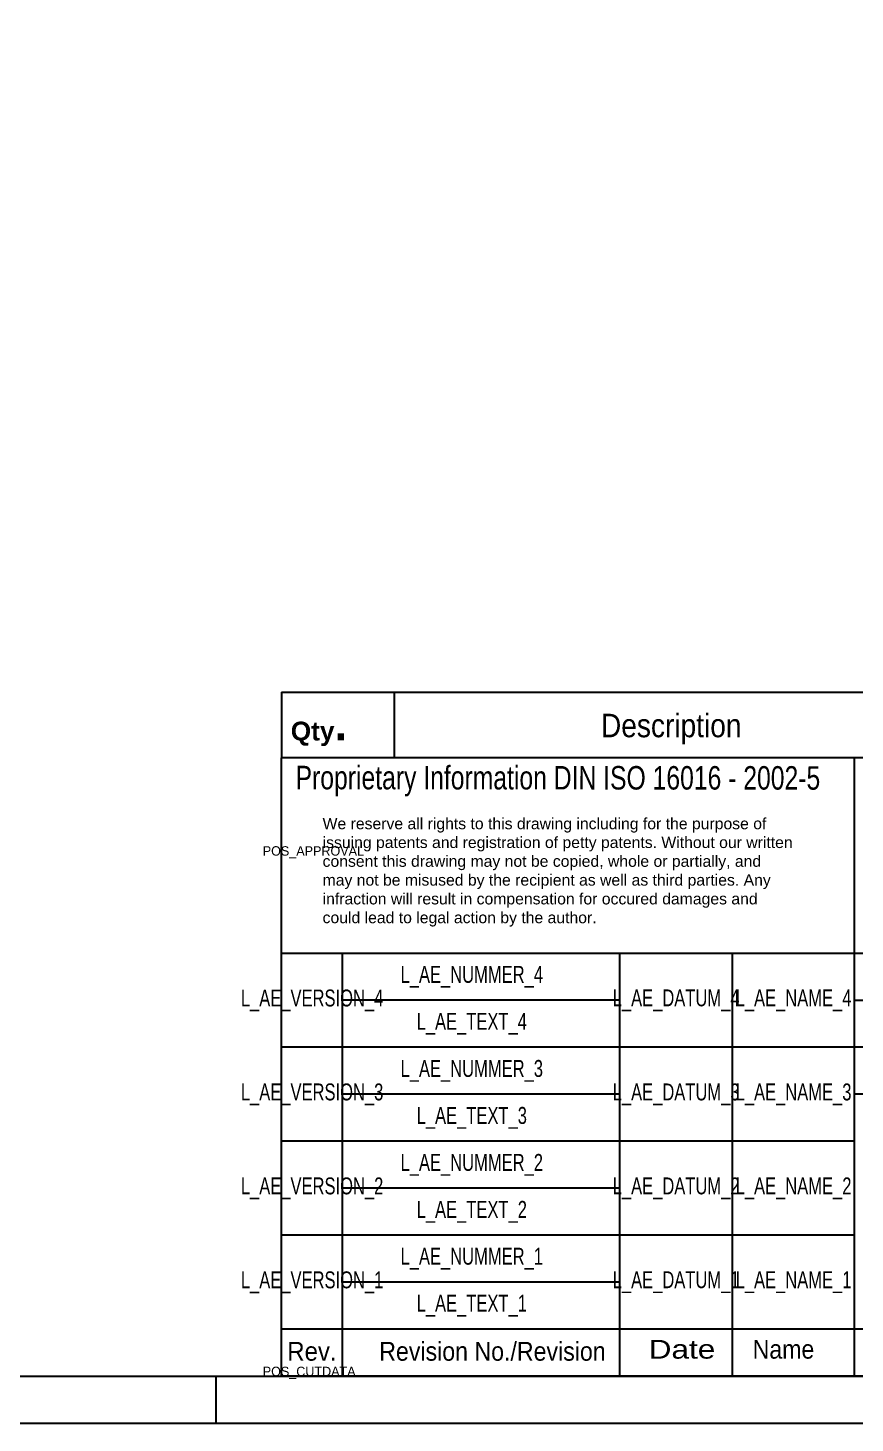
# Model space of a CAD drawing. Header units: millimetres. Extents: x -5 to 415, y -5 to 292.
# Drawn here: x 205 to 293.1, y -5 to 143.5 of the extents above; entities that cross this region are included whole.
import ezdxf
from ezdxf.enums import TextEntityAlignment as Align

# ---------------------------------------------------------------- set-up
doc = ezdxf.new("R2010")
doc.units = ezdxf.units.MM
doc.header["$LTSCALE"] = 2
doc.layers.add('FRAME51', color=7, linetype='Continuous')
doc.styles.add('Arial', font='arial.ttf')

msp = doc.modelspace()

# ---------------------------------------------------------------- linework, layer by layer
at = {"layer": 'FRAME51', "color": 4, "linetype": 'Continuous'}
for p, q in [((232, 72.8), (410, 72.8)), ((232, 0), (410, 0))]:
    msp.add_line(p, q, dxfattribs=at)
at = {"layer": 'FRAME51'}
for p, q in [((232, 72.8), (232, 65.8)), ((410, 65.8), (232, 65.8)), ((232, 0), (232, 65.8)), ((340, 45), (232, 45)), ((293, 40), (330, 40)), ((290, 35), (232, 35)), ((293, 25), (232, 25)), ((293, 15), (232, 15)), ((410, 5), (232, 5)), ((410, 0), (232, 0))]:
    msp.add_line(p, q, dxfattribs=at)
at = {"layer": 'FRAME51', "color": 7, "linetype": 'Continuous'}
for p, q in [((244, 72.8), (244, 65.8)), ((293, 0), (293, 65.8)), ((238.5, 0), (238.5, 45)), ((268, 0), (268, 45)), ((280, 0), (280, 45)), ((268, 40), (238.5, 40)), ((340, 35), (290, 35)), ((268, 30), (238.5, 30)), ((340, 30), (293, 30)), ((268, 20), (238.5, 20)), ((268, 10), (238.5, 10))]:
    msp.add_line(p, q, dxfattribs=at)
at = {"layer": 'FRAME51', "color": 3, "linetype": 'Continuous'}
msp.add_line((225, 0), (225, -5), dxfattribs=at)
at = {"layer": 'FRAME51', "color": 4}
msp.add_line((232, 0), (410, 0), dxfattribs=at)
at = {"layer": 'FRAME51', "color": 7, "linetype": 'Continuous'}
msp.add_lwpolyline([(415, -5), (415, 292), (-5, 292), (-5, -5)], close=True, dxfattribs=at)
at = {"layer": 'FRAME51', "color": 4}
msp.add_lwpolyline([(410, 65.8), (410, 287), (0, 287), (0, 0), (232, 0)], dxfattribs=at)

# ---------------------------------------------------------------- texts
at = {"layer": 'FRAME51', "color": 5, "linetype": 'Continuous', "style": 'Arial'}
for s, height, width, p, p2 in [('Description', 2.5, 0.856413, (266, 68), (280.96, 68)), ('Rev.', 2, 0.913857, (232.61, 1.64), (237.86, 1.64)), ('Date', 2, 1.20239, (271.08, 1.86), (278.17, 1.86)), ('Name', 2, 0.880008, (282.15, 1.86), (288.71, 1.86))]:
    msp.add_text(s, height=height, dxfattribs=dict(at, width=width)).set_placement(p, p2, align=Align.FIT)
for s, height, rotation, width, p, p2 in [('Proprietary Information DIN ISO 16016 - 2002-5', 2.5, 359.9542, 0.753181, (233.49, 62.46), (289.34, 62.42)), ('Revision No./Revision', 2, 359.9811, 0.88166, (242.4, 1.64), (266.5, 1.64))]:
    msp.add_text(s, height=height, rotation=rotation, dxfattribs=dict(at, width=width)).set_placement(p, p2, align=Align.FIT)
at = {"layer": 'FRAME51', "attachment_point": 1, "style": 'Arial'}
for s, insert, char_height, width in [('{\\fArial Unicode MS|b1|i0|c0|p34;\\H0.5714x;\\C5;Qty\\H1.75x;.}', (232.98, 71.16), 3.5, 11.0188), ('We reserve all rights to this drawing including for the purpose of issuing patents and registration of petty patents. Without our written consent this drawing may not be copied, whole or partially, and may not be misused by the recipient as well as third parties. Any infraction will result in compensation for occured damages and could lead to legal action by the author.', (236.37, 59.41), 1.2, 49.9913)]:
    msp.add_mtext(s, dxfattribs=dict(at, insert=insert, char_height=char_height, width=width))
at = {"layer": 'FRAME51', "flags": 1}
for tag, p, s in [('POS_APPROVAL', (230, 55.4), 'pos_approval'), ('POS_CUTDATA', (230, 0), 'pos_cutdata')]:
    msp.add_attdef(tag, p, s, height=1, dxfattribs=at)
at = {"layer": 'FRAME51', "style": 'Arial', "width": 0.7}
for tag, p in [('L_AE_NUMMER_4', (252.25, 42.5)), ('L_AE_VERSION_4', (235.25, 40)), ('L_AE_DATUM_4', (274, 40)), ('L_AE_NAME_4', (286.5, 40)), ('L_AE_TEXT_4', (252.25, 37.5)), ('L_AE_NUMMER_3', (252.25, 32.5)), ('L_AE_VERSION_3', (235.25, 30)), ('L_AE_DATUM_3', (274, 30)), ('L_AE_NAME_3', (286.5, 30)), ('L_AE_TEXT_3', (252.25, 27.5)), ('L_AE_NUMMER_2', (252.25, 22.5)), ('L_AE_VERSION_2', (235.25, 20)), ('L_AE_DATUM_2', (274, 20)), ('L_AE_NAME_2', (286.5, 20)), ('L_AE_TEXT_2', (252.25, 17.5)), ('L_AE_NUMMER_1', (252.25, 12.5)), ('L_AE_VERSION_1', (235.25, 10)), ('L_AE_DATUM_1', (274, 10)), ('L_AE_NAME_1', (286.5, 10)), ('L_AE_TEXT_1', (252.25, 7.5))]:
    msp.add_attdef(tag, text='', height=1.8, dxfattribs=at).set_placement(p, align=Align.MIDDLE)

doc.saveas('drawing.dxf')
